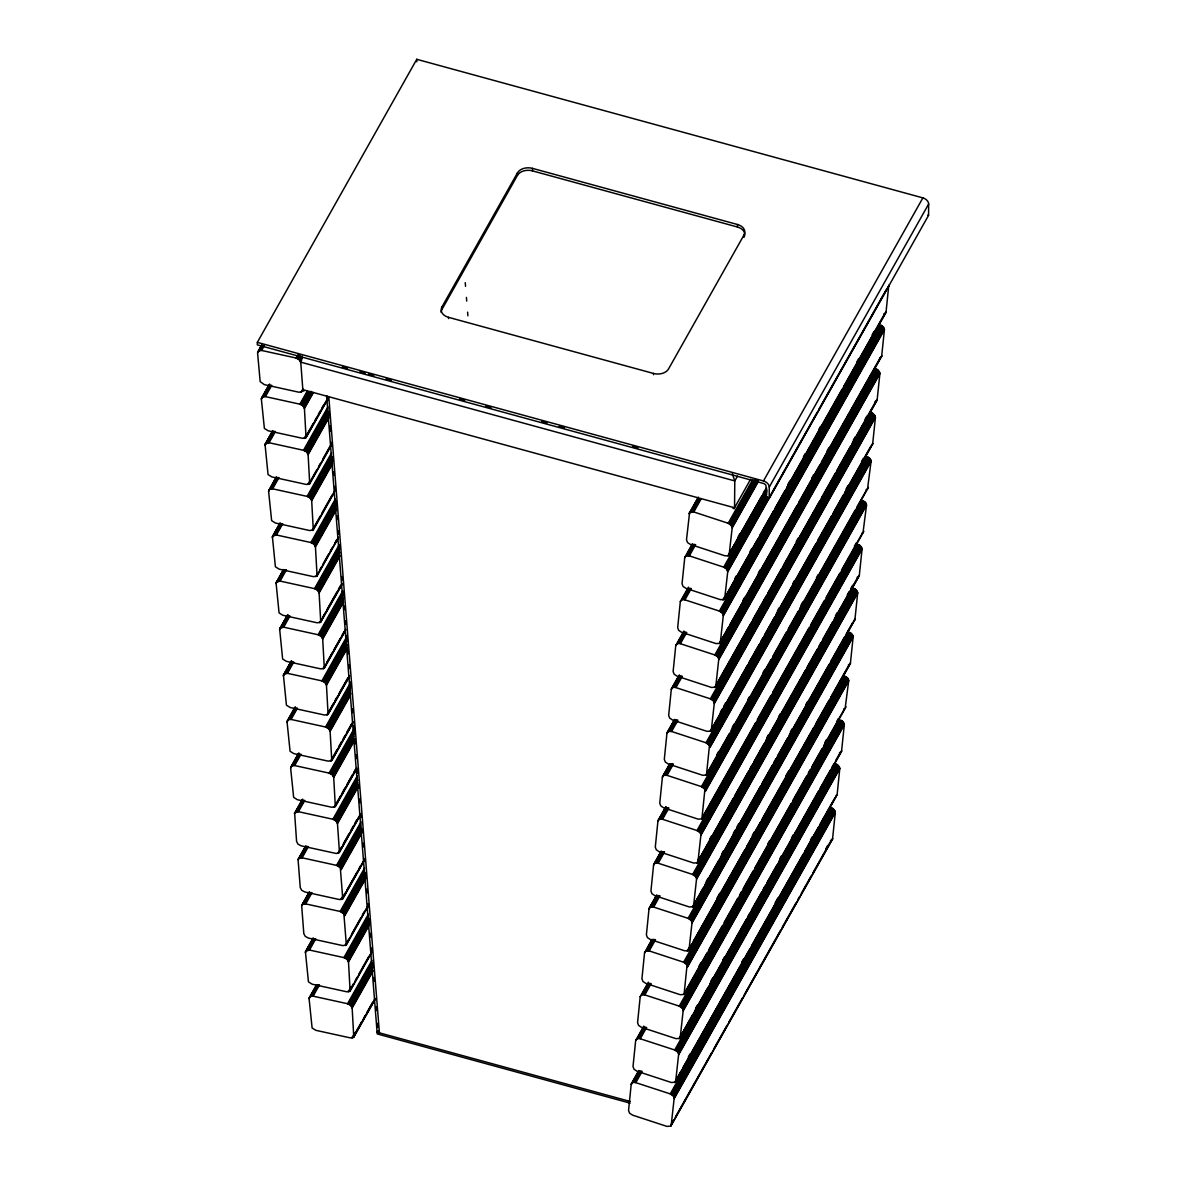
<?xml version="1.0" encoding="UTF-8"?>
<svg xmlns="http://www.w3.org/2000/svg" width="1186" height="1186" viewBox="0 0 1186 1186"><rect width="100%" height="100%" fill="white"/><g stroke="black" fill="none" stroke-linecap="round" stroke-linejoin="round"><path stroke-width="1.5" d="M300.666 362.397L299.213 359.699L296.085 358.024L261.632 350.463L258.667 350.804L257.584 352.939L260.164 381.595L264.345 384.635L298.798 392.195L301.763 391.854L302.845 389.72L300.651 360.87L302.089 356.067M257.347 342.354L257.332 344.859L763.458 483.458A2.772 1.868 29.4 0 1 766.023 486.171L765.919 497.527L769.165 498.416L928.564 215.348L928.668 203.992A6.256 4.21 29.4 0 0 922.886 197.884L416.76 59.3L257.347 342.354L763.473 480.953A6.256 4.21 29.4 0 1 769.269 487.061L769.165 498.416M326.61 395.991L377.237 1033.925L630.137 1103.143M416.731 61.805L416.76 59.3M441.162 312.392A11.578 8.005 0.5 0 1 441.948 309.442L441.963 306.937L517.467 172.859A11.578 8.005 0.5 0 1 532.455 168.353L737.455 224.495A11.578 8.02 0.5 0 1 744.052 234.887L744.022 237.393M448.545 318.589L448.56 317.344A11.578 8.005 0.5 0 1 441.963 306.937M441.948 309.442L517.452 175.365L517.467 172.859M517.452 175.365A11.578 8.02 0.5 0 1 532.44 170.858L532.455 168.353M653.545 374.717L653.56 373.471A11.578 8.005 0.5 0 0 668.533 368.979L744.052 234.887M744.6 235.999A11.578 8.02 0.5 0 0 737.425 227L737.455 224.495M301.481 360.633L301.837 358.38M261.365 399.089L262.432 396.939L265.397 396.613L299.865 404.174L302.979 405.834L304.431 408.533L306.062 437.575L302.578 438.331L268.125 430.77L264.389 428.442L261.365 399.089L268.599 386.221M265.234 444.009L269.059 442.734L303.527 450.295L306.64 451.955L308.108 454.653L309.724 483.695L306.24 484.451L271.787 476.891L268.051 474.548L265.056 444.587L272.469 431.155M268.599 491.3L269.682 489.166L272.647 488.825L307.1 496.385L310.228 498.061L311.681 500.744L313.297 529.801L309.813 530.557L275.36 522.996L271.638 520.654L268.599 491.3L276.012 477.914M272.587 536.25L276.412 534.975L310.88 542.536L313.993 544.196L315.446 546.894L317.077 575.936L313.593 576.692L279.14 569.132L275.404 566.789L272.409 536.828L279.822 523.397M276.249 582.37L280.074 581.081L314.542 588.641L317.655 590.317L319.108 593.015L320.739 622.057L317.255 622.813L282.802 615.252L279.066 612.91L276.071 582.949L283.484 569.517M279.822 628.461L283.662 627.186L318.115 634.747L321.243 636.408L322.696 639.106L324.312 668.148L320.828 668.904L286.375 661.343L282.639 659.016L279.644 629.054L287.412 615.089M283.602 674.612L287.427 673.322L321.895 680.883L325.008 682.558L326.461 685.256L328.092 714.298L324.608 715.054L290.155 707.493L286.419 705.151L283.424 675.19L291.193 661.225M287.056 721.918L288.124 719.783L291.089 719.442L325.557 727.003L328.67 728.678L330.123 731.362L331.754 760.404L328.27 761.16L293.817 753.614L290.081 751.272L287.056 721.918L295.373 706.915M290.629 768.009L291.697 765.874L294.662 765.548L329.13 773.109L332.258 774.769L333.711 777.467L335.327 806.51L331.843 807.266L297.389 799.705L293.654 797.363L290.629 768.009L298.946 753.021M339.448 852.126L337.476 823.603L336.023 820.92L332.895 819.244L298.442 811.684L294.617 812.959L296.589 841.482L298.042 844.18L301.17 845.84L336.394 853.52L339.448 852.126L361.167 813.566M298.086 859.672L300.251 887.602L301.704 890.301L304.832 891.961L339.285 899.522L342.769 898.766L340.293 867.707L336.557 865.365L302.104 857.804L299.139 858.13L298.086 859.672L305.469 846.893M301.674 905.763L303.824 933.708L305.276 936.391L308.404 938.067L342.858 945.627L346.342 944.871L343.866 913.798L340.145 911.456L305.677 903.895L302.712 904.236L301.674 905.763L309.442 891.798M305.632 951.32L309.457 950.045L343.91 957.606L347.038 959.266L348.491 961.965L350.122 991.007L346.638 991.763L312.185 984.202L308.449 981.86L305.439 951.913L312.867 938.467M309.086 998.627L310.154 996.492L313.119 996.166L347.572 1003.727L350.7 1005.387L352.153 1008.085L353.784 1037.127L350.3 1037.883L315.847 1030.323L312.111 1027.98L309.086 998.627L316.484 985.24M631.204 1084.449L628.55 1110.452L629.588 1113.165L632.523 1115.122L666.947 1126.403L670.713 1126.122L832.542 839.095L835.315 812.514L832.898 808.6L831.342 807.859L670.253 1093.892L635.044 1082.403L632.687 1082.551L631.204 1084.449L638.439 1071.595M635.666 1040.552L633.013 1066.555L634.05 1069.268L636.986 1071.225L671.424 1082.522L675.175 1082.225L837.138 794.635L839.777 768.617L837.36 764.703L835.804 763.962L674.715 1049.995L639.506 1038.506L637.149 1038.669L635.666 1040.552L643.805 1026.083M640.203 996.685L637.564 1022.703L638.587 1025.416L641.537 1027.358L675.961 1038.654L679.711 1038.358L841.541 751.346L844.313 724.765L841.912 720.851L840.34 720.095L679.267 1006.128L644.057 994.639L641.7 994.802L640.203 996.685L648.357 982.216M644.561 952.758L641.923 978.776L642.96 981.489L645.896 983.431L680.319 994.728L684.07 994.431L687.079 964.87L683.625 962.217L649.202 950.92L646.059 950.875L644.561 952.758L651.944 939.342M649.024 908.861L646.385 934.879L647.423 937.592L650.358 939.534L684.782 950.831L688.532 950.535L850.377 663.523L853.149 636.941L850.733 633.027L849.176 632.271L688.088 918.32L652.878 906.816L650.521 906.979L649.024 908.861L656.273 896.008M653.575 864.994L650.936 891.012L651.959 893.725L654.909 895.682L689.333 906.964L693.084 906.667L854.913 619.655L857.686 593.074L855.284 589.16L853.712 588.404L692.639 874.453L657.415 862.963L655.072 863.111L653.575 864.994L660.81 852.141M657.933 821.068L655.295 847.086L656.318 849.799L659.268 851.756L693.691 863.037L697.442 862.756L859.287 575.729L862.059 549.148L859.642 545.234L858.086 544.493L696.997 830.526L661.788 819.037L659.431 819.185L657.933 821.068L666.087 806.613M662.396 777.186L659.757 803.189L660.795 805.902L663.73 807.859L698.154 819.141L701.904 818.859L704.914 789.283L701.46 786.629L667.036 775.347L663.893 775.288L662.396 777.186L669.645 764.333M666.947 733.319L664.308 759.322L665.331 762.035L668.281 763.992L702.705 775.288L706.456 774.992L709.465 745.416L706.011 742.762L671.587 731.48L668.444 731.436L666.947 733.319L674.182 720.465M671.306 689.392L668.667 715.395L669.69 718.108L672.64 720.065L707.064 731.362L710.814 731.065L872.644 444.038L875.431 417.457L873.015 413.543L871.458 412.802L710.37 698.836L675.16 687.346L672.803 687.509L671.306 689.392L679.43 674.982M675.768 645.495L673.129 671.513L674.152 674.226L677.102 676.168L711.526 687.465L715.277 687.168L877.121 400.156L879.893 373.575L877.477 369.661L875.92 368.905L714.832 654.954L679.622 643.449L677.265 643.613L675.768 645.495L683.922 631.041M680.319 601.628L677.68 627.646L678.703 630.359L681.654 632.301L716.077 643.598L719.828 643.301L881.658 356.289L884.43 329.708L882.013 325.794L880.457 325.038L719.383 611.087L684.159 599.582L681.817 599.745L680.319 601.628L688.458 587.174M724.646 598.93L727.715 571.815L726.692 569.102L723.742 567.16L689.318 555.863L686.175 555.819L684.811 557.138L682.039 583.72L683.062 586.433L686.012 588.375L720.436 599.671L724.186 599.375L886.016 312.363L888.788 285.159M729.108 555.033L732.177 527.918L731.154 525.205L728.204 523.263L693.78 511.967L689.57 512.708L686.501 539.823L687.524 542.536L690.474 544.493L724.898 555.774L728.041 555.819L766.512 488.617M670.253 1093.892L673.203 1095.849L674.211 1097.939L671.157 1125.662M674.715 1049.995L677.666 1051.952L678.674 1054.043L675.62 1081.765M679.267 1006.128L682.217 1008.085L683.225 1010.19L680.171 1037.913M688.088 918.32L691.038 920.262L692.046 922.367L688.992 950.09M692.639 874.453L695.574 876.395L696.597 878.5L693.543 906.223M696.997 830.526L699.948 832.468L700.956 834.573L697.902 862.296M710.37 698.836L713.32 700.793L714.328 702.883L711.274 730.606M714.832 654.954L717.782 656.896L718.79 659.001L715.736 686.724M719.383 611.087L722.318 613.029L723.341 615.134L720.287 642.856M845.158 708.398L848.687 680.838L847.649 678.125L844.714 676.168L683.625 962.217M862.993 532.81L866.521 505.251L865.483 502.538L862.548 500.596L701.46 786.629M867.544 488.943L871.058 461.384L870.035 458.671L867.085 456.729L706.011 742.762M837.138 794.635L835.641 796.518M886.016 312.363L883.926 313.875M881.658 356.289L880.916 357.268M877.121 400.156L875.016 401.669M872.644 444.038L871.295 445.358M859.287 575.729L857.182 577.241M854.913 619.655L853.549 620.975M850.377 663.523L848.287 665.035M841.541 751.346L839.451 752.858M832.542 839.095L830.452 840.607M257.614 352.331L261.765 344.8M258.667 350.804L261.38 345.986M258.489 351.338L261.216 346.52M259.319 350.507L262.032 345.689M260.06 350.359L262.773 345.541M260.846 350.359L263.559 345.526M261.632 350.463L264.345 345.645M261.394 398.481L269.163 384.516M262.432 396.939L269.682 384.086M263.084 396.658L269.43 385.406M263.841 396.509L270.171 385.257M264.626 396.495L270.957 385.242M265.397 396.613L271.742 385.361M296.085 358.024L297.894 354.822M296.871 358.261L298.679 355.044M297.686 358.617L299.495 355.4M298.487 359.106L300.295 355.889M299.213 359.699L301.022 356.482M299.806 360.366L301.629 357.149M300.266 361.063L302.074 357.861M265.056 444.587L272.824 430.622M265.027 445.195L272.439 431.808M266.746 442.763L273.091 431.526M267.502 442.615L273.833 431.378M268.288 442.615L274.618 431.363M269.059 442.734L275.404 431.482M301.111 392.151L302.919 388.934M299.865 404.174L307.1 391.321M300.651 404.396L307.886 391.543M301.466 404.752L308.701 391.899M302.267 405.241L309.502 392.388M302.979 405.834L311.132 391.38M303.586 406.516L311.725 392.047M304.031 407.213L312.185 392.744M304.313 407.895L312.467 393.426M304.431 408.533L313.489 392.462M268.629 490.693L276.397 476.728M270.334 488.869L276.664 477.617M271.075 488.721L277.405 477.469M271.861 488.706L278.191 477.469M272.647 488.825L278.977 477.573M304.15 438.449L305.958 435.232M304.891 438.301L313.03 423.832M314.853 420.615L316.662 417.398M318.471 414.196L320.279 410.979M322.088 407.762L323.897 404.545M306.611 435.87L328.329 397.295M305.543 438.005L328.314 397.903M306.062 437.575L328.137 398.481M303.527 450.295L327.959 406.902M304.313 450.517L327.84 408.74M305.128 450.873L327.751 410.697M305.929 451.362L327.647 412.802M306.64 451.955L329.278 411.779M307.248 452.622L328.967 414.062M307.693 453.334L329.411 414.759M307.975 454.016L328.789 417.057M308.108 454.653L328.922 417.694M272.409 536.828L280.178 522.863M272.38 537.436L279.777 524.049M274.099 535.005L280.445 523.767M274.856 534.856L281.186 523.619M275.641 534.856L281.971 523.604M276.412 534.975L282.757 523.723M307.811 484.555L309.62 481.353M311.266 479.589L316.692 469.952M318.515 466.735L320.324 463.518M323.037 458.7L330.271 445.847M309.205 484.125L331.087 445.017M309.724 483.695L331.798 444.602M307.1 496.385L331.531 452.993M307.886 496.623L331.413 454.831M308.701 496.978L331.324 456.803M309.502 497.468L332.124 457.292M310.228 498.061L332.851 457.885M310.821 498.728L332.54 460.153M311.281 499.425L332.999 460.865M311.562 500.107L332.376 463.148M311.681 500.744L332.495 463.785M276.071 582.949L283.454 570.169M276.041 583.556L283.276 570.703M277.761 581.125L284.106 569.873M278.517 580.977L284.848 569.725M279.303 580.977L285.633 569.725M280.074 581.081L286.419 569.843M312.126 530.513L320.279 516.043M322.088 512.826L332.036 495.155M312.778 530.216L334.674 491.123M313.297 529.801L334.645 491.73M310.88 542.536L335.312 499.143M311.666 542.758L335.193 500.981M312.481 543.114L336.009 501.337M313.282 543.603L335.905 503.427M313.993 544.196L336.616 504.02M314.601 544.863L336.32 506.303M315.046 545.56L335.86 508.601M315.328 546.257L336.142 509.298M315.446 546.894L336.261 509.936M279.644 629.054L287.931 614.659M279.614 629.662L287.768 615.193M281.349 627.231L287.679 615.979M282.09 627.083L288.42 615.83M282.876 627.068L289.206 615.816M283.662 627.186L289.992 615.934M315.906 576.648L317.715 573.431M319.523 570.229L321.332 567.012M323.141 563.795L328.581 554.159M330.39 550.941L332.199 547.724M334.912 542.906L336.72 539.689M316.558 576.366L338.44 537.258M317.077 575.936L338.425 537.866M314.542 588.641L338.974 545.264M315.328 588.879L339.759 545.486M316.143 589.234L339.67 547.458M316.944 589.724L339.567 549.548M317.655 590.317L339.374 551.742M318.263 590.984L339.982 552.424M318.708 591.681L339.522 554.722M318.99 592.377L339.804 555.404M319.108 593.015L339.922 556.041M283.424 675.19L291.563 660.735M283.395 675.798L291.534 661.328M285.114 673.366L291.445 662.114M285.87 673.218L292.201 661.966M286.656 673.218L292.986 661.966M287.427 673.322L293.757 662.085M319.568 622.769L321.376 619.552M323.185 616.335L324.994 613.132M326.802 609.915L336.765 592.244M338.573 589.027L340.382 585.81M321.287 620.337L342.102 583.379M320.22 622.472L342.087 583.986M320.739 622.057L341.909 584.565M318.115 634.747L342.546 591.354M318.901 634.97L343.332 591.592M319.716 635.34L343.243 593.549M320.516 635.815L343.139 595.639M321.243 636.408L342.962 597.848M321.836 637.09L343.555 598.515M322.296 637.786L343.11 600.828M322.577 638.468L343.391 601.51M322.696 639.106L343.51 602.147M287.086 721.31L294.854 707.345M288.776 719.487L295.121 708.235M289.532 719.339L295.863 708.086M290.318 719.324L296.648 708.086M291.089 719.442L297.434 708.19M323.141 668.874L324.949 665.657M326.758 662.44L332.199 652.804M334.007 649.587L340.338 638.335M342.146 635.118L343.955 631.901M324.86 666.443L345.675 629.47M323.793 668.578L344.607 631.619M324.312 668.148L345.66 630.077M321.895 680.883L347.231 635.889M322.681 681.12L347.113 637.727M323.496 681.476L347.024 639.699M324.282 681.965L346.92 641.789M325.008 682.558L346.727 643.983M325.616 683.225L347.335 644.665M326.061 683.922L346.875 646.963M326.343 684.619L347.157 647.645M326.461 685.256L347.276 648.282M290.659 767.401L298.427 753.436M292.349 765.578L298.694 754.34M293.105 765.43L299.435 754.192M293.891 765.43L300.221 754.177M294.662 765.548L301.007 754.296M326.921 715.01L333.251 703.758M335.06 700.541L336.868 697.338M338.677 694.121L347.735 678.051M328.641 712.578L349.455 675.62M327.573 714.713L349.44 676.228M328.092 714.298L348.906 677.339M325.557 727.003L350.893 682.009M326.343 727.24L350.774 683.848M327.158 727.596L350.685 685.804M327.959 728.085L350.582 687.91M328.67 728.678L350.389 690.104M329.278 729.346L350.092 692.387M329.723 730.042L350.537 693.084M330.004 730.724L350.819 693.766M330.123 731.362L350.033 696.019M294.424 813.552L302.208 799.586M295.314 812.543L302.712 799.156M296.129 811.728L302.46 800.476M296.871 811.58L303.216 800.328M297.671 811.565L304.001 800.328M298.442 811.684L304.772 800.431M330.583 761.13L336.913 749.878M338.722 746.661L341.435 741.843M343.258 738.626L345.067 735.409M346.875 732.207L351.397 724.172M331.235 760.834L353.117 721.74M331.754 760.404L353.102 722.348M332.11 759.885L352.005 724.527M329.13 773.109L354.466 728.115M329.916 773.331L354.347 729.939M330.731 773.687L354.258 731.91M331.531 774.176L354.154 734.001M332.258 774.769L353.977 736.21M332.851 775.436L353.665 738.478M333.31 776.133L354.125 739.174M333.577 776.83L354.392 739.871M333.711 777.467L355.429 738.893M298.279 859.079L305.869 845.707M298.976 858.664L305.306 847.412M299.791 857.849L306.121 846.596M300.547 857.7L306.877 846.448M301.333 857.686L307.663 846.433M302.104 857.804L308.434 846.552M334.156 807.221L340.501 795.984M342.309 792.767L345.022 787.949M346.831 784.732L352.257 775.081M354.065 771.878L355.874 768.661M335.875 804.79L356.689 767.831M334.808 806.94L356.675 768.439M335.682 805.991L356.497 769.032M332.895 819.244L357.342 775.852M333.696 819.467L357.223 777.69M334.511 819.837L357.134 779.662M335.297 820.312L357.92 780.151M336.023 820.92L357.742 782.345M336.631 821.587L357.446 784.628M337.076 822.283L357.89 785.325M337.358 822.965L359.076 784.406M337.476 823.603L359.195 785.043M301.852 905.185L309.086 892.332M302.549 904.77L309.057 892.984M303.364 903.94L309.709 892.687M304.12 903.791L310.45 892.539M304.906 903.791L311.236 892.539M305.677 903.895L312.022 892.658M337.936 853.371L341.553 846.937M343.362 843.72L348.788 834.084M350.596 830.867L353.324 826.049M355.133 822.832L356.942 819.615M338.588 853.075L360.47 813.981M339.107 852.645L360.455 814.589M336.557 865.365L361.004 821.972M337.358 865.587L360.885 823.81M338.173 865.943L360.796 825.782M338.959 866.432L360.677 827.872M339.685 867.025L361.404 828.465M340.293 867.707L362.012 829.133M340.738 868.404L362.456 829.829M341.019 869.086L362.738 830.526M341.138 869.723L361.952 832.765M305.439 951.913L313.223 937.948M305.425 952.521L312.659 939.653M307.144 950.075L313.475 938.838M307.886 949.942L314.231 938.689M308.686 949.927L315.016 938.675M309.457 950.045L315.787 938.793M340.856 899.625L342.665 896.423M341.598 899.492L345.215 893.058M347.024 889.841L356.986 872.17M358.795 868.953L360.603 865.736M343.317 897.061L365.036 858.486M342.25 899.196L363.064 862.237M342.769 898.766L365.021 859.094M340.145 911.456L364.576 868.078M340.931 911.693L364.458 869.916M341.746 912.049L364.369 871.873M342.546 912.538L364.265 873.963M343.273 913.131L365.896 872.955M343.866 913.798L365.584 875.238M344.311 914.495L366.029 875.935M344.592 915.192L366.311 876.617M344.726 915.829L365.54 878.856M309.101 998.019L316.351 985.166M310.806 996.196L317.136 984.958M311.547 996.047L317.892 984.81M312.348 996.047L318.678 984.795M313.119 996.166L319.449 984.914M345.17 945.583L348.788 939.149M351.501 934.331L360.559 918.26M362.367 915.058L364.176 911.841M345.823 945.286L368.609 904.592M346.342 944.871L368.594 905.185M343.91 957.606L368.357 914.213M344.711 957.828L368.238 916.052M345.526 958.184L368.149 918.023M346.312 958.673L368.935 918.498M347.038 959.266L369.661 919.091M347.646 959.934L369.365 921.374M348.091 960.645L369.81 922.071M348.373 961.327L369.187 924.368M348.491 961.965L369.306 925.006M348.195 991.867L350.923 987.048M348.951 991.718L353.472 983.698M355.281 980.481L357.09 977.264M358.898 974.047L368.861 956.376M349.603 991.437L371.485 952.328M350.122 991.007L371.47 952.936M347.572 1003.727L372.019 960.334M348.373 1003.949L371.9 962.172M349.188 1004.305L371.811 964.129M349.974 1004.794L372.597 964.618M350.7 1005.387L373.323 965.211M351.308 1006.054L373.027 967.494M351.753 1006.751L372.567 969.792M352.034 1007.448L372.849 970.489M352.153 1008.085L372.967 971.126M351.871 1037.987L354.584 1033.169M352.613 1037.839L361.656 1021.769M363.465 1018.566L365.273 1015.349M367.097 1012.132L372.523 1002.496M354.332 1035.408L375.147 998.449M353.265 1037.557L375.132 999.057M353.784 1037.127L374.939 999.65M630.226 1101.483L377.252 1032.265L378.097 1030.767M689.274 513.241L698.332 497.171M689.14 513.805L698.198 497.749M690.637 511.922L697.872 499.069M691.364 511.729L698.613 498.876M692.164 511.685L699.414 498.832M692.995 511.774L700.229 498.921M693.78 511.967L701.015 499.113M684.678 557.702L692.342 543.751M686.175 555.819L692.505 544.567M686.902 555.626L693.247 544.374M687.702 555.582L694.047 544.33M688.517 555.656L694.863 544.418M689.318 555.863L695.648 544.611M737.47 476.164L734.786 480.923L734.549 507.771L734.267 508.779L732.844 508.112M681.817 599.745L688.147 588.493M682.543 599.553L688.873 588.3M750.664 479.159L734.549 507.771L302.83 389.616M683.344 599.493L689.674 588.256M684.159 599.582L690.504 588.345M684.945 599.79L691.29 588.538M728.204 523.263L752.636 479.87M728.975 523.575L753.406 480.182M729.761 524.004L755.097 479.011M730.502 524.568L754.933 481.175M731.154 525.205L756.49 480.211M731.658 525.917L756.994 480.923M731.999 526.628L757.335 481.635M732.162 527.31L758.403 480.701M732.177 527.918L758.417 481.323M763.473 480.953L922.886 197.884M677.265 643.613L683.596 632.36M677.992 643.42L684.337 632.168M738.166 536.739L739.975 533.522M678.792 643.361L685.137 632.123M728.041 555.819L761.531 496.371M763.339 493.154L765.148 489.937M728.649 555.493L766.63 488.054M679.622 643.449L685.953 632.212M680.408 643.657L686.738 632.405M723.742 567.16L767.179 490.026M769.269 487.061L928.668 203.992M724.513 567.471L767.045 491.938M725.298 567.901L766.927 493.984M726.04 568.465L766.764 496.148M726.692 569.102L767.401 496.786M727.196 569.814L767.92 497.497M727.537 570.525L768.261 498.209M727.7 571.207L817.287 412.12M819.096 408.903L886.061 289.992M727.715 571.815L888.788 285.782M671.439 688.829L678.97 675.442M672.803 687.509L679.133 676.257M673.529 687.302L679.875 676.064M722.852 599.908L724.661 596.706M734.608 579.02L736.417 575.803M749.997 551.698L751.805 548.495M788.008 484.214L789.817 480.997M803.382 456.892L805.19 453.675M818.77 429.569L820.579 426.367M856.781 362.086L858.59 358.869M872.17 334.763L873.978 331.546M674.33 687.257L680.675 676.005M723.579 599.716L757.973 538.652M759.781 535.435L773.346 511.329M775.155 508.112L785.117 490.441M786.926 487.224L842.119 389.201M843.943 385.984L884.667 313.682M724.186 599.375L886.15 311.785M675.16 687.346L681.49 676.094M675.946 687.554L682.276 676.302M720.154 611.398L881.242 325.349M720.94 611.828L882.013 325.794M721.681 612.391L882.755 326.343M722.318 613.029L883.407 326.995M722.823 613.74L883.911 327.692M723.163 614.452L884.252 328.403M723.341 615.134L884.415 329.085M723.356 615.742L884.43 329.708M667.081 732.755L674.612 719.368M668.444 731.436L674.775 720.184M669.171 731.228L675.501 719.991M742.91 600.457L744.734 597.24M758.299 573.135L760.107 569.917M811.698 478.329L813.507 475.112M827.072 451.006L828.895 447.789M669.971 731.184L676.302 719.932M719.22 643.642L728.263 627.572M730.072 624.355L797.036 505.444M798.845 502.227L819.659 465.268M821.468 462.051L880.294 357.609L879.567 357.801M719.828 643.301L881.791 355.711M670.787 731.273L677.132 720.021M671.587 731.48L677.918 720.228M715.603 655.265L876.691 369.217M716.388 655.695L877.477 369.661M717.13 656.243L878.218 370.21M717.782 656.896L878.856 370.862M718.286 657.607L879.36 371.559M718.627 658.319L879.701 372.271M718.79 659.001L879.879 372.953M718.805 659.609L879.893 373.575M662.529 776.608L669.779 763.754M663.893 775.288L670.223 764.051M664.62 775.095L670.965 763.843M796.295 541.468L798.104 538.251M853.297 440.228L855.106 437.011M865.068 419.34L866.877 416.123M665.435 775.051L671.765 763.799M714.669 687.509L750.871 623.228M752.68 620.011L766.245 595.906M768.068 592.703L781.633 568.598M783.442 565.381L819.645 501.1M821.453 497.883L835.033 473.777M836.842 470.56L850.406 446.47M852.23 443.253L875.757 401.461M715.277 687.168L877.24 399.578M666.25 775.14L672.581 763.888M667.036 775.347L673.366 764.095M711.14 699.147L872.229 413.113M711.926 699.592L873.015 413.543M712.667 700.14L873.756 414.107M713.32 700.793L874.393 414.744M713.824 701.489L874.897 415.456M714.165 702.201L875.238 416.167M714.328 702.883L875.416 416.849M714.343 703.506L875.431 417.457M658.067 820.504L665.598 807.117M659.431 819.185L665.761 807.948M660.157 818.992L666.502 807.74M720.332 712.312L722.141 709.095M723.949 705.892L725.758 702.675M777.349 611.072L779.158 607.855M792.737 583.764L794.546 580.547M846.122 488.943L847.931 485.726M861.51 461.621L863.319 458.419M710.206 731.406L747.313 665.509M749.122 662.307L759.07 644.621M760.878 641.404L762.687 638.201M764.51 634.984L774.458 617.313M776.267 614.096L816.087 543.381M817.895 540.179L831.475 516.073M833.284 512.856L843.231 495.17M845.04 491.968L870.391 446.974M660.958 818.948L667.303 807.696M710.814 731.065L872.777 443.475M661.788 819.037L668.118 807.785M662.574 819.23L668.904 807.992M706.782 743.073L867.87 457.04M707.568 743.518L868.656 457.47M708.309 744.067L869.382 458.033M708.946 744.719L870.035 458.671M709.465 745.416L870.539 459.382M709.791 746.127L870.88 460.094M709.969 746.809L871.043 460.776M709.984 747.432L871.058 461.384M653.708 864.431L661.239 851.044M655.072 863.111L661.403 851.859M655.799 862.919L662.129 851.667M716.878 754.637L718.686 751.42M732.266 727.314L734.075 724.097M747.64 699.992L749.463 696.775M763.028 672.684L764.837 669.467M801.039 605.186L802.848 601.969M816.428 577.864L818.236 574.647M656.599 862.874L662.944 851.622M705.848 775.333L729.375 733.541M731.184 730.339L771.004 659.624M772.812 656.407L786.392 632.301M788.201 629.099L798.148 611.413M799.957 608.196L855.165 510.173M856.974 506.971L866.922 489.284L866.195 489.477M706.456 774.992L868.419 487.402M657.415 862.963L663.76 851.711M658.215 863.156L664.545 851.919M702.231 786.941L863.319 500.907M703.016 787.385L864.105 501.337M703.758 787.934L864.846 501.9M704.41 788.586L865.483 502.538M704.914 789.283L866.002 503.249M705.255 789.995L866.329 503.961M705.418 790.677L866.506 504.643M705.433 791.299L866.521 505.251M649.157 908.298L656.688 894.911M650.521 906.979L656.866 895.726M651.262 906.786L657.593 895.534M854.409 546.197L856.218 542.995M652.063 906.741L658.393 895.489M704.01 814.367L755.601 722.778M757.409 719.561L770.974 695.456M772.783 692.239L808.985 627.957M810.794 624.755L824.374 600.65M826.182 597.433L839.762 573.327M841.571 570.11L862.385 533.151L861.644 533.344M701.904 818.859L863.882 531.269M652.878 906.816L659.208 895.578M653.664 907.023L659.994 895.771M697.768 830.837L858.857 544.789M698.554 831.267L859.642 545.234M699.295 831.831L860.384 545.782M699.948 832.468L861.021 546.435M700.452 833.18L861.525 547.131M700.793 833.891L861.866 547.858M700.956 834.573L862.044 548.54M700.97 835.181L862.059 549.148M646.059 950.875L652.389 939.623M646.785 950.683L653.13 939.431M697.917 860.072L699.725 856.855M709.673 839.184L711.481 835.967M766.69 737.944L768.498 734.727M778.461 717.056L780.269 713.839M835.463 615.816L837.272 612.599M847.234 594.912L849.043 591.71M850.851 588.493L852.66 585.276M647.6 950.623L653.931 939.386M696.834 863.082L733.037 798.801M734.846 795.598L748.425 771.493M750.234 768.276L752.043 765.059M753.851 761.842L763.799 744.171M765.607 740.953L805.427 670.253M807.236 667.036L817.198 649.365M819.007 646.148L820.816 642.931M822.624 639.714L832.572 622.042M834.395 618.825L857.923 577.048M697.442 862.756L859.405 575.166M648.416 950.712L654.746 939.475M649.202 950.92L655.532 939.668M693.41 874.764L854.498 588.716M694.195 875.194L855.284 589.16M694.937 875.757L856.025 589.709M695.574 876.395L856.663 590.361M696.093 877.106L857.167 591.058M696.434 877.818L857.508 591.784M696.597 878.5L857.686 592.451M696.612 879.108L857.686 593.074M641.7 994.802L648.03 983.55M642.427 994.609L648.772 983.357M706.219 881.495L708.027 878.277M721.607 854.172L723.416 850.97M733.363 833.284L735.187 830.067M736.995 826.864L738.804 823.647M790.38 732.044L792.189 728.841M805.768 704.736L807.577 701.519M643.227 994.55L649.572 983.298M692.476 907.008L703.328 887.721M705.136 884.519L718.716 860.413M720.525 857.196L760.345 786.496M762.153 783.279L772.116 765.593M773.924 762.39L775.733 759.173M777.542 755.956L787.489 738.285M789.298 735.068L829.118 664.353M830.926 661.151L844.506 637.045M846.315 633.828L852.645 622.576M693.084 906.667L855.047 619.092M644.057 994.639L650.388 983.387M644.843 994.846L651.173 983.594M688.873 918.631L849.947 632.583M689.644 919.061L850.733 633.027M690.385 919.624L851.474 633.576M691.038 920.262L852.111 634.228M691.542 920.973L852.63 634.925M691.883 921.685L852.971 635.637M692.046 922.367L853.134 636.319M692.061 922.975L853.149 636.941M637.149 1038.669L643.494 1027.417M637.89 1038.462L644.22 1027.224M687.198 951.068L689.007 947.866M717.056 898.039L719.769 893.221M752.354 835.374L754.163 832.157M785.844 775.911L788.557 771.093M638.691 1038.417L645.021 1027.165M687.924 950.875L691.542 944.441M693.35 941.239L744.941 849.636M746.75 846.419L760.33 822.313M762.138 819.111L813.715 727.507M815.523 724.29L829.103 700.185M830.912 696.983L848.109 666.443M688.532 950.535L850.51 662.944M639.506 1038.506L645.836 1027.254M640.292 1038.714L646.622 1027.461M684.411 962.528L845.485 676.48M685.182 962.958L846.27 676.924M685.923 963.506L847.012 677.473M686.575 964.159L847.649 678.125M687.079 964.87L848.168 678.822M687.42 965.582L848.509 679.534M687.583 966.264L848.672 680.215M687.598 966.872L848.687 680.838M631.323 1083.871L638.854 1070.484M632.687 1082.551L639.032 1071.314M633.428 1082.358L639.758 1071.106M699.028 966.041L700.837 962.824M767.802 843.913L769.61 840.696M824.819 742.673L826.627 739.456M836.575 721.785L838.383 718.568M634.228 1082.314L640.559 1071.062M686.175 989.954L706.989 952.995M708.798 949.778L722.378 925.673M724.186 922.456L737.766 898.351M739.575 895.133L741.383 891.931M743.192 888.714L753.14 871.028M754.963 867.826L791.151 803.545M792.96 800.328L806.539 776.222M808.348 773.005L810.157 769.788M811.965 766.586L821.928 748.9M823.736 745.697L844.551 708.724L843.809 708.931M684.07 994.431L846.048 706.841M635.044 1082.403L641.374 1071.151M635.829 1082.61L642.16 1071.358M680.038 1006.44L841.126 720.406M680.823 1006.884L841.912 720.851M681.565 1007.433L842.653 721.399M682.217 1008.085L843.29 722.052M682.721 1008.782L843.795 722.748M683.062 1009.508L844.135 723.46M683.225 1010.19L844.313 724.142M683.24 1010.798L844.313 724.765M695.559 1008.367L697.383 1005.15M710.948 981.044L712.756 977.827M722.719 960.156L724.527 956.939M779.721 858.916L781.53 855.699M791.492 838.028L793.301 834.811M679.104 1038.699L692.683 1014.593M694.492 1011.376L708.057 987.271M709.865 984.054L746.068 919.787M747.877 916.57L749.685 913.353M751.494 910.136L761.456 892.465M763.265 889.248L765.074 886.031M766.882 882.814L776.845 865.143M778.653 861.925L818.473 791.225M820.282 788.008L830.23 770.337M832.038 767.12L833.847 763.903M835.656 760.686L840.192 752.65M679.711 1038.358L841.675 750.768M675.501 1050.307L836.575 764.273M676.287 1050.752L837.36 764.703M677.013 1051.3L838.102 765.267M677.666 1051.952L838.754 765.904M678.17 1052.649L839.258 766.616M678.511 1053.361L839.599 767.327M678.674 1054.043L839.762 768.009M678.688 1054.665L839.777 768.617M688.31 1057.052L690.119 1053.835M741.695 962.231L743.503 959.014M775.184 902.783L777.897 897.95M810.468 840.103L812.291 836.886M674.552 1082.566L680.897 1071.314M682.706 1068.097L749.671 949.185M751.479 945.968L803.055 854.365M804.864 851.163L818.444 827.057M820.252 823.84L834.736 798.134M675.175 1082.225L836.249 796.191M671.039 1094.204L832.112 808.17M671.81 1094.648L832.898 808.6M672.551 1095.197L833.639 809.163M673.203 1095.849L834.292 809.801M673.707 1096.546L834.796 810.512M674.048 1097.258L835.137 811.224M674.211 1097.939L835.3 811.906M674.226 1098.562L835.315 812.514M825.916 848.642L827.724 845.425M670.994 1124.847L673.707 1120.029M675.516 1116.812L711.719 1052.531M713.527 1049.313L727.107 1025.223M728.916 1022.006L742.495 997.9M744.304 994.683L780.492 930.402M782.315 927.185L795.88 903.08M797.689 899.877L799.497 896.66M801.306 893.443L811.268 875.772M813.077 872.555L830.274 842.016M670.713 1126.122L832.676 838.532M377.252 1032.265L379.401 1032.724L328.774 396.628M532.44 170.858L737.425 227M448.56 317.344L653.56 373.471M342.309 367.067L347.557 368.505M359.803 371.855L365.036 373.293M368.535 374.257L373.783 375.68M386.028 379.031L391.276 380.469M459.486 399.133L464.734 400.571M485.711 406.324L490.96 407.747M541.676 421.638L546.924 423.076M559.169 426.411L564.417 427.85M632.627 446.514L637.875 447.952M300.636 362.115L734.786 480.923L732.311 473.807M927.763 215.14L928.564 215.348M465.253 282.653L465.535 286.345M466.424 297.404L466.721 301.096M467.595 312.155L467.892 315.847M327.588 396.346L327.885 400.023M329.93 425.774L330.375 431.289M331.25 442.319L331.546 445.995M332.421 457.025L332.717 460.702M333.592 471.746L333.889 475.423M334.763 486.453L335.06 490.129M335.934 501.159L336.231 504.836M337.106 515.88L337.402 519.557M338.277 530.587L338.573 534.263M339.448 545.293L339.745 548.97M341.939 576.559L342.235 580.236M343.11 591.265L343.406 594.942M344.281 605.987L344.577 609.663M345.452 620.693L345.749 624.37M346.623 635.399L346.905 639.076M347.794 650.121L348.076 653.797M348.966 664.827L349.247 668.504M352.479 708.961L352.761 712.638M353.799 725.506L354.08 729.182M354.97 740.227L355.251 743.904M356.141 754.933L356.423 758.61M357.312 769.64L357.594 773.316M358.483 784.361L358.765 788.038M359.654 799.067L359.936 802.744M360.826 813.774L361.107 817.45M363.168 843.202L363.45 846.878M365.51 872.629L365.94 878.144M366.815 889.174L367.111 892.85M367.986 903.88L368.283 907.557M369.157 918.601L369.454 922.278M370.329 933.308L370.625 936.984M371.5 948.014L371.796 951.691M372.671 962.735L372.967 966.412M373.842 977.442L374.139 981.118M376.184 1006.87L376.481 1010.546M377.504 1023.414L377.8 1027.091M304.061 390.876A4.403 1.349 -77.6 0 1 302.83 389.616"/></g></svg>
